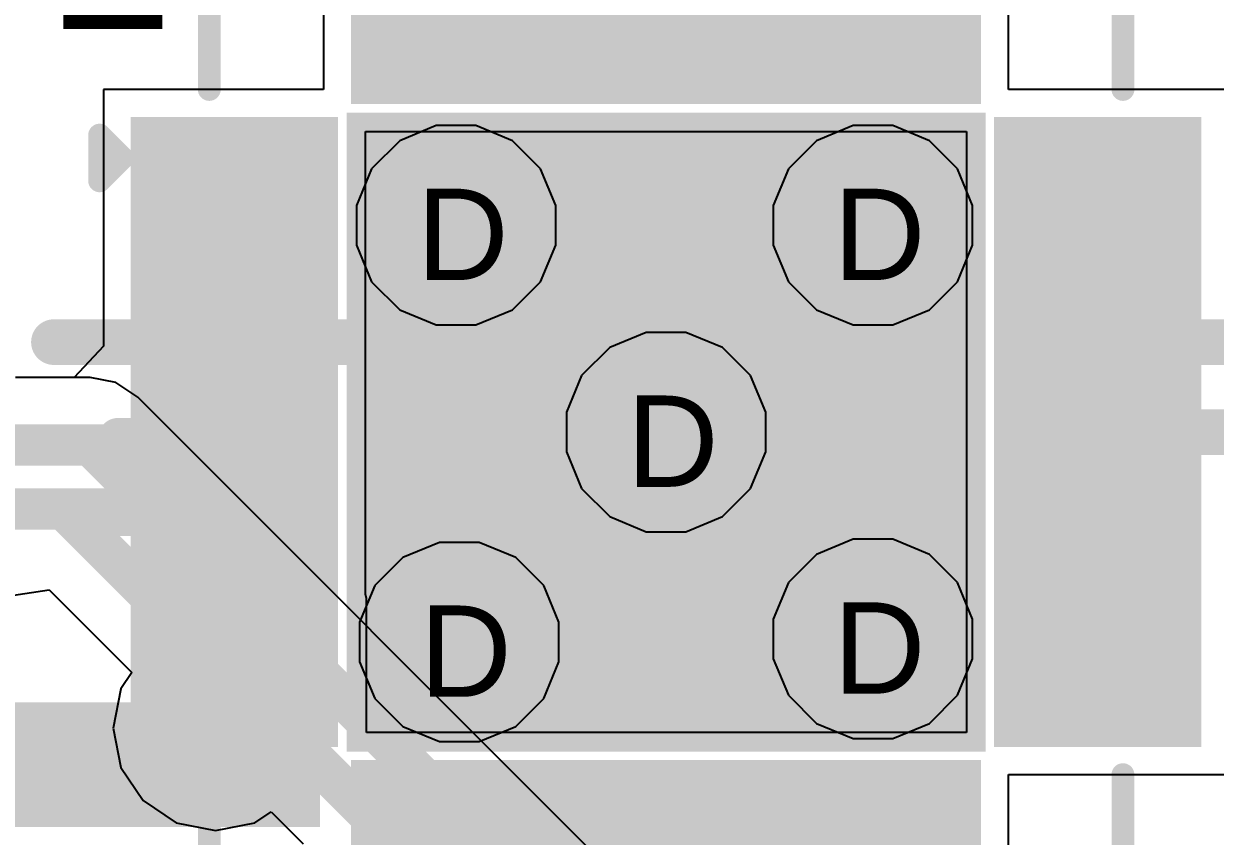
# Model space of a CAD drawing. Header units: inches. Extents: x -11 to 5428, y 0 to 5423.
# Drawn here: x 313.93 to 320.55, y 20.1 to 24.62 of the extents above; entities that cross this region are included whole.
import ezdxf

# ---------------------------------------------------------------- set-up
doc = ezdxf.new("R2010")
doc.units = ezdxf.units.IN
for name, color, linetype in [('Bottom Layer', 5, 'Continuous'), ('Drill Drawing', 1, 'Continuous'), ('GND', 16, 'Continuous'), ('PWR', 76, 'Continuous'), ('Top Layer', 1, 'Continuous'), ('Top Overlay', 2, 'Continuous'), ('Top Paste', 8, 'Continuous'), ('Top Solder', 216, 'Continuous'), ('Via Holes', 16, 'Continuous')]:
    doc.layers.add(name, color=color, linetype=linetype)
doc.styles.add('Arial', font='', dxfattribs={"height": 0.2})
doc.styles.get('Arial').set_extended_font_data('Arial')

# ---------------------------------------------------------------- blocks, each defined once
blk = doc.blocks.new('28_QFN__5_5___641')
at = {"layer": 'Top Layer'}
for points in [[(-1.6500221, 2.87499552), (-1.3500227, 2.87499552), (-1.3500227, 1.92499488), (-1.6500221, 1.92499488)], [(-1.1499977, 2.87499552), (-0.8499983, 2.87499552), (-0.8499983, 1.92499488), (-1.1499977, 1.92499488)], [(-0.6499733, 2.87499552), (-0.3499739, 2.87499552), (-0.3499739, 1.92499488), (-0.6499733, 1.92499488)], [(-0.1499997, 2.87499552), (0.1499997, 2.87499552), (0.1499997, 1.92499488), (-0.1499997, 1.92499488)], [(0.3500247, 2.87499552), (0.6500241, 2.87499552), (0.6500241, 1.92499488), (0.3500247, 1.92499488)], [(0.8499983, 2.87499552), (1.1499977, 2.87499552), (1.1499977, 1.92499488), (0.8499983, 1.92499488)], [(1.3500227, 2.87499552), (1.6500221, 2.87499552), (1.6500221, 1.92499488), (1.3500227, 1.92499488)], [(-1.67500046, 1.67500046), (1.67500046, 1.67500046), (1.67500046, -1.67500046), (-1.67500046, -1.67500046)], [(-2.87499552, 1.6500221), (-1.92499488, 1.6500221), (-1.92499488, 1.3500227), (-2.87499552, 1.3500227)], [(1.92499488, 1.6500221), (2.87499552, 1.6500221), (2.87499552, 1.3500227), (1.92499488, 1.3500227)], [(-2.87499552, 1.1499977), (-1.92499488, 1.1499977), (-1.92499488, 0.8499983), (-2.87499552, 0.8499983)], [(1.92499488, 1.1499977), (2.87499552, 1.1499977), (2.87499552, 0.8499983), (1.92499488, 0.8499983)], [(-2.87499552, 0.6500241), (-1.92499488, 0.6500241), (-1.92499488, 0.3500247), (-2.87499552, 0.3500247)], [(1.92499488, 0.6500241), (2.87499552, 0.6500241), (2.87499552, 0.3500247), (1.92499488, 0.3500247)], [(-2.87499552, 0.1499997), (-1.92499488, 0.1499997), (-1.92499488, -0.1499997), (-2.87499552, -0.1499997)], [(1.92499488, 0.1499997), (2.87499552, 0.1499997), (2.87499552, -0.1499997), (1.92499488, -0.1499997)], [(-2.87499552, -0.3499739), (-1.92499488, -0.3499739), (-1.92499488, -0.6499733), (-2.87499552, -0.6499733)], [(1.92499488, -0.3499739), (2.87499552, -0.3499739), (2.87499552, -0.6499733), (1.92499488, -0.6499733)], [(-2.87499552, -0.8499983), (-1.92499488, -0.8499983), (-1.92499488, -1.1499977), (-2.87499552, -1.1499977)], [(1.92499488, -0.8499983), (2.87499552, -0.8499983), (2.87499552, -1.1499977), (1.92499488, -1.1499977)], [(-2.87499552, -1.3499719), (-1.92499488, -1.3499719), (-1.92499488, -1.6499713), (-2.87499552, -1.6499713)], [(1.92499488, -1.3499719), (2.87499552, -1.3499719), (2.87499552, -1.6499713), (1.92499488, -1.6499713)], [(-1.6500221, -1.92499488), (-1.3500227, -1.92499488), (-1.3500227, -2.87499552), (-1.6500221, -2.87499552)], [(-1.1499977, -1.92499488), (-0.8499983, -1.92499488), (-0.8499983, -2.87499552), (-1.1499977, -2.87499552)], [(-0.6499733, -1.92499488), (-0.3499739, -1.92499488), (-0.3499739, -2.87499552), (-0.6499733, -2.87499552)], [(-0.1499997, -1.92499488), (0.1499997, -1.92499488), (0.1499997, -2.87499552), (-0.1499997, -2.87499552)], [(0.3500247, -1.92499488), (0.6500241, -1.92499488), (0.6500241, -2.87499552), (0.3500247, -2.87499552)], [(0.8499983, -1.92499488), (1.1499977, -1.92499488), (1.1499977, -2.87499552), (0.8499983, -2.87499552)], [(1.3500227, -1.92499488), (1.6500221, -1.92499488), (1.6500221, -2.87499552), (1.3500227, -2.87499552)]]:
    blk.add_hatch(color=1, dxfattribs=at).paths.add_polyline_path(points)
at = {"layer": 'Top Paste'}
for points in [[(-1.6500221, 2.87499552), (-1.3500227, 2.87499552), (-1.3500227, 1.92499488), (-1.6500221, 1.92499488)], [(-1.1499977, 2.87499552), (-0.8499983, 2.87499552), (-0.8499983, 1.92499488), (-1.1499977, 1.92499488)], [(-0.6499733, 2.87499552), (-0.3499739, 2.87499552), (-0.3499739, 1.92499488), (-0.6499733, 1.92499488)], [(-0.1499997, 2.87499552), (0.1499997, 2.87499552), (0.1499997, 1.92499488), (-0.1499997, 1.92499488)], [(0.3500247, 2.87499552), (0.6500241, 2.87499552), (0.6500241, 1.92499488), (0.3500247, 1.92499488)], [(0.8499983, 2.87499552), (1.1499977, 2.87499552), (1.1499977, 1.92499488), (0.8499983, 1.92499488)], [(1.3500227, 2.87499552), (1.6500221, 2.87499552), (1.6500221, 1.92499488), (1.3500227, 1.92499488)], [(-1.67500046, 1.67500046), (1.67500046, 1.67500046), (1.67500046, -1.67500046), (-1.67500046, -1.67500046)], [(-2.87499552, 1.6500221), (-1.92499488, 1.6500221), (-1.92499488, 1.3500227), (-2.87499552, 1.3500227)], [(1.92499488, 1.6500221), (2.87499552, 1.6500221), (2.87499552, 1.3500227), (1.92499488, 1.3500227)], [(-2.87499552, 1.1499977), (-1.92499488, 1.1499977), (-1.92499488, 0.8499983), (-2.87499552, 0.8499983)], [(1.92499488, 1.1499977), (2.87499552, 1.1499977), (2.87499552, 0.8499983), (1.92499488, 0.8499983)], [(-2.87499552, 0.6500241), (-1.92499488, 0.6500241), (-1.92499488, 0.3500247), (-2.87499552, 0.3500247)], [(1.92499488, 0.6500241), (2.87499552, 0.6500241), (2.87499552, 0.3500247), (1.92499488, 0.3500247)], [(-2.87499552, 0.1499997), (-1.92499488, 0.1499997), (-1.92499488, -0.1499997), (-2.87499552, -0.1499997)], [(1.92499488, 0.1499997), (2.87499552, 0.1499997), (2.87499552, -0.1499997), (1.92499488, -0.1499997)], [(-2.87499552, -0.3499739), (-1.92499488, -0.3499739), (-1.92499488, -0.6499733), (-2.87499552, -0.6499733)], [(1.92499488, -0.3499739), (2.87499552, -0.3499739), (2.87499552, -0.6499733), (1.92499488, -0.6499733)], [(-2.87499552, -0.8499983), (-1.92499488, -0.8499983), (-1.92499488, -1.1499977), (-2.87499552, -1.1499977)], [(1.92499488, -0.8499983), (2.87499552, -0.8499983), (2.87499552, -1.1499977), (1.92499488, -1.1499977)], [(-2.87499552, -1.3499719), (-1.92499488, -1.3499719), (-1.92499488, -1.6499713), (-2.87499552, -1.6499713)], [(1.92499488, -1.3499719), (2.87499552, -1.3499719), (2.87499552, -1.6499713), (1.92499488, -1.6499713)], [(-1.6500221, -1.92499488), (-1.3500227, -1.92499488), (-1.3500227, -2.87499552), (-1.6500221, -2.87499552)], [(-1.1499977, -1.92499488), (-0.8499983, -1.92499488), (-0.8499983, -2.87499552), (-1.1499977, -2.87499552)], [(-0.6499733, -1.92499488), (-0.3499739, -1.92499488), (-0.3499739, -2.87499552), (-0.6499733, -2.87499552)], [(-0.1499997, -1.92499488), (0.1499997, -1.92499488), (0.1499997, -2.87499552), (-0.1499997, -2.87499552)], [(0.3500247, -1.92499488), (0.6500241, -1.92499488), (0.6500241, -2.87499552), (0.3500247, -2.87499552)], [(0.8499983, -1.92499488), (1.1499977, -1.92499488), (1.1499977, -2.87499552), (0.8499983, -2.87499552)], [(1.3500227, -1.92499488), (1.6500221, -1.92499488), (1.6500221, -2.87499552), (1.3500227, -2.87499552)]]:
    blk.add_hatch(color=8, dxfattribs=at).paths.add_polyline_path(points)
at = {"layer": 'Top Solder'}
for points in [[(-1.7516221, 2.97659552), (-1.2484227, 2.97659552), (-1.2484227, 1.82339488), (-1.7516221, 1.82339488)], [(-1.2515977, 2.97659552), (-0.7483983, 2.97659552), (-0.7483983, 1.82339488), (-1.2515977, 1.82339488)], [(-0.7515733, 2.97659552), (-0.2483739, 2.97659552), (-0.2483739, 1.82339488), (-0.7515733, 1.82339488)], [(-0.2515997, 2.97659552), (0.2515997, 2.97659552), (0.2515997, 1.82339488), (-0.2515997, 1.82339488)], [(0.2484247, 2.97659552), (0.7516240999999999, 2.97659552), (0.7516240999999999, 1.82339488), (0.2484247, 1.82339488)], [(0.7483983, 2.97659552), (1.2515977, 2.97659552), (1.2515977, 1.82339488), (0.7483983, 1.82339488)], [(1.2484227, 2.97659552), (1.7516221, 2.97659552), (1.7516221, 1.82339488), (1.2484227, 1.82339488)], [(-2.97659552, 1.7516221), (-1.82339488, 1.7516221), (-1.82339488, 1.2484227), (-2.97659552, 1.2484227)], [(-1.77660046, 1.77660046), (1.77660046, 1.77660046), (1.77660046, -1.77660046), (-1.77660046, -1.77660046)], [(1.82339488, 1.7516221), (2.97659552, 1.7516221), (2.97659552, 1.2484227), (1.82339488, 1.2484227)], [(-2.97659552, 1.2515977), (-1.82339488, 1.2515977), (-1.82339488, 0.7483983), (-2.97659552, 0.7483983)], [(1.82339488, 1.2515977), (2.97659552, 1.2515977), (2.97659552, 0.7483983), (1.82339488, 0.7483983)], [(-2.97659552, 0.7516240999999999), (-1.82339488, 0.7516240999999999), (-1.82339488, 0.2484247), (-2.97659552, 0.2484247)], [(1.82339488, 0.7516240999999999), (2.97659552, 0.7516240999999999), (2.97659552, 0.2484247), (1.82339488, 0.2484247)], [(-2.97659552, 0.2515997), (-1.82339488, 0.2515997), (-1.82339488, -0.2515997), (-2.97659552, -0.2515997)], [(1.82339488, 0.2515997), (2.97659552, 0.2515997), (2.97659552, -0.2515997), (1.82339488, -0.2515997)], [(-2.97659552, -0.2483739), (-1.82339488, -0.2483739), (-1.82339488, -0.7515733), (-2.97659552, -0.7515733)], [(1.82339488, -0.2483739), (2.97659552, -0.2483739), (2.97659552, -0.7515733), (1.82339488, -0.7515733)], [(-2.97659552, -0.7483983), (-1.82339488, -0.7483983), (-1.82339488, -1.2515977), (-2.97659552, -1.2515977)], [(1.82339488, -0.7483983), (2.97659552, -0.7483983), (2.97659552, -1.2515977), (1.82339488, -1.2515977)], [(-2.97659552, -1.2483719), (-1.82339488, -1.2483719), (-1.82339488, -1.7515713), (-2.97659552, -1.7515713)], [(1.82339488, -1.2483719), (2.97659552, -1.2483719), (2.97659552, -1.7515713), (1.82339488, -1.7515713)], [(-1.7516221, -1.82339488), (-1.2484227, -1.82339488), (-1.2484227, -2.97659552), (-1.7516221, -2.97659552)], [(-1.2515977, -1.82339488), (-0.7483983, -1.82339488), (-0.7483983, -2.97659552), (-1.2515977, -2.97659552)], [(-0.7515733, -1.82339488), (-0.2483739, -1.82339488), (-0.2483739, -2.97659552), (-0.7515733, -2.97659552)], [(-0.2515997, -1.82339488), (0.2515997, -1.82339488), (0.2515997, -2.97659552), (-0.2515997, -2.97659552)], [(0.2484247, -1.82339488), (0.7516240999999999, -1.82339488), (0.7516240999999999, -2.97659552), (0.2484247, -2.97659552)], [(0.7483983, -1.82339488), (1.2515977, -1.82339488), (1.2515977, -2.97659552), (0.7483983, -2.97659552)], [(1.2484227, -1.82339488), (1.7516221, -1.82339488), (1.7516221, -2.97659552), (1.2484227, -2.97659552)]]:
    blk.add_hatch(color=216, dxfattribs=at).paths.add_polyline_path(points)
at = {"layer": 'Top Overlay'}
for points in [[(-2.54, 1.905, 0.127, 0.127, 0), (-2.54, 2.54, 0.127, 0.127, 0)], [(2.54, 1.905, 0.127, 0.127, 0), (2.54, 2.54, 0.127, 0.127, 0)], [(-3.1496, 1.651, 0.127, 0.127, 0), (-3.0226, 1.524, 0.127, 0.127, 0)], [(-3.1496, 1.397, 0.127, 0.127, 0), (-3.1496, 1.651, 0.127, 0.127, 0)], [(-3.1496, 1.397, 0.127, 0.127, 0), (-3.0226, 1.524, 0.127, 0.127, 0)], [(-2.54, -2.54, 0.127, 0.127, 0), (-2.54, -1.905, 0.127, 0.127, 0)], [(2.54, -2.54, 0.127, 0.127, 0), (2.54, -1.905, 0.127, 0.127, 0)]]:
    blk.add_lwpolyline(points, format="xyseb", dxfattribs=at)
for points in [[(-2.57175, 1.905, 0.0635, 0.0635, 1), (-2.50825, 1.905, 0.0635, 0.0635, 1)], [(2.50825, 1.905, 0.0635, 0.0635, 1), (2.57175, 1.905, 0.0635, 0.0635, 1)], [(-3.18135, 1.651, 0.0635, 0.0635, 1), (-3.11785, 1.651, 0.0635, 0.0635, 1)], [(-3.18135, 1.651, 0.0635, 0.0635, 1), (-3.11785, 1.651, 0.0635, 0.0635, 1)], [(-3.05435, 1.524, 0.0635, 0.0635, 1), (-2.99085, 1.524, 0.0635, 0.0635, 1)], [(-3.05435, 1.524, 0.0635, 0.0635, 1), (-2.99085, 1.524, 0.0635, 0.0635, 1)], [(-3.18135, 1.397, 0.0635, 0.0635, 1), (-3.11785, 1.397, 0.0635, 0.0635, 1)], [(-3.18135, 1.397, 0.0635, 0.0635, 1), (-3.11785, 1.397, 0.0635, 0.0635, 1)], [(-2.57175, -1.905, 0.0635, 0.0635, 1), (-2.50825, -1.905, 0.0635, 0.0635, 1)], [(2.50825, -1.905, 0.0635, 0.0635, 1), (2.57175, -1.905, 0.0635, 0.0635, 1)]]:
    blk.add_lwpolyline(points, format="xyseb", close=True, dxfattribs=at)

msp = doc.modelspace()

# ---------------------------------------------------------------- hatches: boundary and pattern name
at = {"layer": 'Bottom Layer'}
h = msp.add_hatch(color=5, dxfattribs=at)
edge = h.paths.add_edge_path()
edge.add_arc((316.3325271, 23.5020104), 0.2999994, 0, 360)
h = msp.add_hatch(color=5, dxfattribs=at)
edge = h.paths.add_edge_path()
edge.add_arc((318.6500104, 23.5020104), 0.2999994, 0, 360)
h = msp.add_hatch(color=5, dxfattribs=at)
edge = h.paths.add_edge_path()
edge.add_arc((317.5000127, 22.3520127), 0.2999994, 0, 360)
h = msp.add_hatch(color=5, dxfattribs=at)
edge = h.paths.add_edge_path()
edge.add_arc((316.350015, 21.1845271), 0.2999994, 0, 360)
h = msp.add_hatch(color=5, dxfattribs=at)
edge = h.paths.add_edge_path()
edge.add_arc((318.6500104, 21.202015), 0.2999994, 0, 360)
at = {"layer": 'GND'}
h = msp.add_hatch(color=16, dxfattribs=at)
edge = h.paths.add_edge_path()
edge.add_arc((316.3325271, 23.5020104), 0.2999994, 0, 360)
h = msp.add_hatch(color=16, dxfattribs=at)
edge = h.paths.add_edge_path()
edge.add_arc((318.6500104, 23.5020104), 0.2999994, 0, 360)
h = msp.add_hatch(color=16, dxfattribs=at)
edge = h.paths.add_edge_path()
edge.add_arc((317.5000127, 22.3520127), 0.2999994, 0, 360)
h = msp.add_hatch(color=16, dxfattribs=at)
edge = h.paths.add_edge_path()
edge.add_arc((316.350015, 21.1845271), 0.2999994, 0, 360)
h = msp.add_hatch(color=16, dxfattribs=at)
edge = h.paths.add_edge_path()
edge.add_arc((318.6500104, 21.202015), 0.2999994, 0, 360)
at = {"layer": 'PWR'}
h = msp.add_hatch(color=76, dxfattribs=at)
edge = h.paths.add_edge_path()
edge.add_arc((316.3325271, 23.5020104), 0.2999994, 0, 360)
h = msp.add_hatch(color=76, dxfattribs=at)
edge = h.paths.add_edge_path()
edge.add_arc((318.6500104, 23.5020104), 0.2999994, 0, 360)
h = msp.add_hatch(color=76, dxfattribs=at)
edge = h.paths.add_edge_path()
edge.add_arc((317.5000127, 22.3520127), 0.2999994, 0, 360)
h = msp.add_hatch(color=76, dxfattribs=at)
edge = h.paths.add_edge_path()
edge.add_arc((316.350015, 21.1845271), 0.2999994, 0, 360)
h = msp.add_hatch(color=76, dxfattribs=at)
edge = h.paths.add_edge_path()
edge.add_arc((318.6500104, 21.202015), 0.2999994, 0, 360)
at = {"layer": 'Top Layer'}
h = msp.add_hatch(color=1, dxfattribs=at)
edge = h.paths.add_edge_path()
edge.add_arc((316.3325271, 23.5020104), 0.2999994, 0, 360)
h = msp.add_hatch(color=1, dxfattribs=at)
edge = h.paths.add_edge_path()
edge.add_arc((318.6500104, 23.5020104), 0.2999994, 0, 360)
h = msp.add_hatch(color=1, dxfattribs=at)
edge = h.paths.add_edge_path()
edge.add_arc((317.5000127, 22.3520127), 0.2999994, 0, 360)
h = msp.add_hatch(color=1, dxfattribs=at)
edge = h.paths.add_edge_path()
edge.add_arc((316.350015, 21.1845271), 0.2999994, 0, 360)
h = msp.add_hatch(color=1, dxfattribs=at)
edge = h.paths.add_edge_path()
edge.add_arc((318.6500104, 21.202015), 0.2999994, 0, 360)
for points in [[(314.62501718, 20.1983975), (315.57501782, 20.1983975), (315.57501782, 21.4260557), (314.62501718, 21.4260557)], [(310.8971811, 20.1559287), (315.57501782, 20.1559287), (315.57501782, 20.84945538), (310.8971811, 20.84945538)]]:
    msp.add_hatch(color=1, dxfattribs=at).paths.add_polyline_path(points)
at = {"layer": 'Via Holes'}
h = msp.add_hatch(color=7, dxfattribs=at)
edge = h.paths.add_edge_path()
edge.add_arc((316.3325271, 23.5020104), 0.1499997, 0, 360)
h = msp.add_hatch(color=7, dxfattribs=at)
edge = h.paths.add_edge_path()
edge.add_arc((318.6500104, 23.5020104), 0.1499997, 0, 360)
h = msp.add_hatch(color=7, dxfattribs=at)
edge = h.paths.add_edge_path()
edge.add_arc((317.5000127, 22.3520127), 0.1499997, 0, 360)
h = msp.add_hatch(color=7, dxfattribs=at)
edge = h.paths.add_edge_path()
edge.add_arc((316.350015, 21.1845271), 0.1499997, 0, 360)
h = msp.add_hatch(color=7, dxfattribs=at)
edge = h.paths.add_edge_path()
edge.add_arc((318.6500104, 21.202015), 0.1499997, 0, 360)

# ---------------------------------------------------------------- linework, layer by layer
at = {"layer": 'Bottom Layer'}
for p, q in [((314.29753498, 22.65534204), (313.8817344399999, 22.65534204)), ((314.44123802, 22.62675688), (314.29753498, 22.65534204)), ((314.56306404, 22.54535496), (314.44123802, 22.62675688)), ((318.3654160999999, 18.74300544), (314.56306404, 22.54535496)), ((313.83661642, 21.4397844), (314.06946838, 21.47393978)), ((314.06946838, 21.47393978), (314.26972452, 21.27368364)), ((314.26972452, 21.27368364), (314.26973214, 21.27367856)), ((314.26973214, 21.27367856), (314.52902042, 21.0143852)), ((314.52902042, 21.0143852), (314.4682687, 20.92346336)), ((314.4682687, 20.92346336), (314.4248982, 20.70542976)), ((314.4248982, 20.70542976), (314.4682687, 20.48739616)), ((314.4682687, 20.48739616), (314.59176858, 20.3025629)), ((314.59176858, 20.3025629), (314.59176604, 20.30255782)), ((314.59176604, 20.30255782), (314.77660946, 20.1790554)), ((315.21267666, 20.1790554), (315.30360104, 20.23980712)), ((315.30360104, 20.23980712), (315.48155344, 20.06185218)), ((314.77660946, 20.1790554), (314.99464306, 20.1356849)), ((314.99464306, 20.1356849), (315.21267666, 20.1790554))]:
    msp.add_line(p, q, dxfattribs=at)
for points in [[(313.6540234399999, 22.2798259, 0.2286, 0.2286, 0), (314.29753498, 22.2798259, 0.2286, 0.2286, 0)], [(314.29753498, 22.2798259, 0.2286, 0.2286, 0), (318.0998845, 18.47747638, 0.2286, 0.2286, 0)], [(313.6540234399999, 21.9242259, 0.2286, 0.2286, 0), (314.15024292, 21.9242259, 0.2286, 0.2286, 0)], [(314.15024292, 21.9242259, 0.2286, 0.2286, 0), (314.53525612, 21.5392127, 0.2286, 0.2286, 0)], [(314.53525612, 21.5392127, 0.2286, 0.2286, 0), (314.61607892, 21.4583899, 0.2286, 0.2286, 0)], [(314.61607638, 21.4583899, 0.2286, 0.2286, 0), (314.88549164, 21.18897464, 0.2286, 0.2286, 0)], [(314.88549164, 21.18897464, 0.2286, 0.2286, -0.4142181647614764), (314.88549164, 20.86568344, 0.2286, 0.2286, 0)], [(314.85994178, 20.57072594, 0.2286, 0.2286, -0.4142135623730951), (314.85994178, 20.84013358, 0.2286, 0.2286, 0)], [(314.85994178, 20.84013358, 0.2286, 0.2286, 0), (314.88549164, 20.86568344, 0.2286, 0.2286, 0)], [(315.15489928, 20.5962758, 0.2286, 0.2286, -0.4142181647614765), (315.47819048, 20.5962758, 0.2286, 0.2286, 0)], [(315.12934688, 20.57072594, 0.2286, 0.2286, -0.4142052782549422), (314.85994178, 20.57072594, 0.2286, 0.2286, 0)], [(315.12934688, 20.57072594, 0.2286, 0.2286, 0), (315.12934942, 20.57072594, 0.2286, 0.2286, 0)], [(315.12934942, 20.57072594, 0.2286, 0.2286, 0), (315.15489928, 20.5962758, 0.2286, 0.2286, 0)], [(315.47819048, 20.5962758, 0.2286, 0.2286, 0), (315.66626224, 20.40820404, 0.2286, 0.2286, 0)], [(315.66626224, 20.40820404, 0.2286, 0.2286, 0), (315.74708504, 20.32738124, 0.2286, 0.2286, 0)], [(315.74708504, 20.32738378, 0.2286, 0.2286, 0), (317.7442844999999, 18.33018432, 0.2286, 0.2286, 0)]]:
    msp.add_lwpolyline(points, format="xyseb", dxfattribs=at)
for points in [[(314.24038498, 22.2798259, 0.1143, 0.1143, 1), (314.3546849799999, 22.2798259, 0.1143, 0.1143, 1)], [(314.24038498, 22.2798259, 0.1143, 0.1143, 1), (314.3546849799999, 22.2798259, 0.1143, 0.1143, 1)], [(314.09309292, 21.9242259, 0.1143, 0.1143, 1), (314.20739292, 21.9242259, 0.1143, 0.1143, 1)], [(314.09309292, 21.9242259, 0.1143, 0.1143, 1), (314.20739292, 21.9242259, 0.1143, 0.1143, 1)], [(314.47810612, 21.5392127, 0.1143, 0.1143, 1), (314.59240612, 21.5392127, 0.1143, 0.1143, 1)], [(314.47810612, 21.5392127, 0.1143, 0.1143, 1), (314.59240612, 21.5392127, 0.1143, 0.1143, 1)], [(314.5589263799999, 21.4583899, 0.1143, 0.1143, 1), (314.67322638, 21.4583899, 0.1143, 0.1143, 1)], [(314.55892892, 21.4583899, 0.1143, 0.1143, 1), (314.67322892, 21.4583899, 0.1143, 0.1143, 1)], [(314.82834164, 21.18897464, 0.1143, 0.1143, 1), (314.94264164, 21.18897464, 0.1143, 0.1143, 1)], [(314.82834164, 21.18897464, 0.1143, 0.1143, 1), (314.94264164, 21.18897464, 0.1143, 0.1143, 1)], [(314.8027917799999, 20.84013358, 0.1143, 0.1143, 1), (314.91709178, 20.84013358, 0.1143, 0.1143, 1)], [(314.8027917799999, 20.84013358, 0.1143, 0.1143, 1), (314.91709178, 20.84013358, 0.1143, 0.1143, 1)], [(314.82834164, 20.86568344, 0.1143, 0.1143, 1), (314.94264164, 20.86568344, 0.1143, 0.1143, 1)], [(314.82834164, 20.86568344, 0.1143, 0.1143, 1), (314.94264164, 20.86568344, 0.1143, 0.1143, 1)], [(314.8027917799999, 20.57072594, 0.1143, 0.1143, 1), (314.91709178, 20.57072594, 0.1143, 0.1143, 1)], [(314.8027917799999, 20.57072594, 0.1143, 0.1143, 1), (314.91709178, 20.57072594, 0.1143, 0.1143, 1)], [(315.07219688, 20.57072594, 0.1143, 0.1143, 1), (315.18649688, 20.57072594, 0.1143, 0.1143, 1)], [(315.07219688, 20.57072594, 0.1143, 0.1143, 1), (315.18649688, 20.57072594, 0.1143, 0.1143, 1)], [(315.07219942, 20.57072594, 0.1143, 0.1143, 1), (315.18649942, 20.57072594, 0.1143, 0.1143, 1)], [(315.07219942, 20.57072594, 0.1143, 0.1143, 1), (315.18649942, 20.57072594, 0.1143, 0.1143, 1)], [(315.09774928, 20.5962758, 0.1143, 0.1143, 1), (315.21204928, 20.5962758, 0.1143, 0.1143, 1)], [(315.09774928, 20.5962758, 0.1143, 0.1143, 1), (315.21204928, 20.5962758, 0.1143, 0.1143, 1)], [(315.42104048, 20.5962758, 0.1143, 0.1143, 1), (315.53534048, 20.5962758, 0.1143, 0.1143, 1)], [(315.42104048, 20.5962758, 0.1143, 0.1143, 1), (315.53534048, 20.5962758, 0.1143, 0.1143, 1)], [(315.6091122399999, 20.40820404, 0.1143, 0.1143, 1), (315.72341224, 20.40820404, 0.1143, 0.1143, 1)], [(315.6091122399999, 20.40820404, 0.1143, 0.1143, 1), (315.72341224, 20.40820404, 0.1143, 0.1143, 1)], [(315.68993504, 20.32738378, 0.1143, 0.1143, 1), (315.80423504, 20.32738378, 0.1143, 0.1143, 1)], [(315.68993504, 20.32738124, 0.1143, 0.1143, 1), (315.80423504, 20.32738124, 0.1143, 0.1143, 1)]]:
    msp.add_lwpolyline(points, format="xyseb", close=True, dxfattribs=at)
at = {"layer": 'PWR'}
for p, q in [((316.2223292, 24.0560098), (316.01871264, 23.9716691)), ((316.442725, 24.0560098), (316.2223292, 24.0560098)), ((316.6463415599999, 23.9716691), (316.442725, 24.0560098)), ((318.5398125, 24.0560098), (318.33619594, 23.9716691)), ((318.7602083, 24.0560098), (318.5398125, 24.0560098)), ((318.96382486, 23.9716691), (318.7602083, 24.0560098)), ((316.01871264, 23.9716691), (315.8628684, 23.81582486)), ((316.8021858, 23.81582486), (316.6463415599999, 23.9716691)), ((318.33619594, 23.9716691), (318.1803517, 23.81582486)), ((319.1196691, 23.81582486), (318.96382486, 23.9716691)), ((315.8628684, 23.81582486), (315.7785277, 23.6122083)), ((316.8865265, 23.6122083), (316.8021858, 23.81582486)), ((318.1803517, 23.81582486), (318.096011, 23.6122083)), ((319.2040098, 23.6122083), (319.1196691, 23.81582486)), ((315.7785277, 23.6122083), (315.7785277, 23.3918125)), ((316.8865265, 23.3918125), (316.8865265, 23.6122083)), ((318.096011, 23.6122083), (318.096011, 23.3918125)), ((319.2040098, 23.3918125), (319.2040098, 23.6122083)), ((315.7785277, 23.3918125), (315.8628684, 23.18819594)), ((316.8021858, 23.18819594), (316.8865265, 23.3918125)), ((318.096011, 23.3918125), (318.1803517, 23.18819594)), ((319.1196691, 23.18819594), (319.2040098, 23.3918125)), ((315.8628684, 23.18819594), (316.01871264, 23.0323517)), ((316.6463415599999, 23.0323517), (316.8021858, 23.18819594)), ((318.1803517, 23.18819594), (318.33619594, 23.0323517)), ((318.96382486, 23.0323517), (319.1196691, 23.18819594)), ((316.01871264, 23.0323517), (316.2223292, 22.948011)), ((316.442725, 22.948011), (316.6463415599999, 23.0323517)), ((318.33619594, 23.0323517), (318.5398125, 22.948011)), ((318.7602083, 22.948011), (318.96382486, 23.0323517)), ((316.2223292, 22.948011), (316.442725, 22.948011)), ((318.5398125, 22.948011), (318.7602083, 22.948011)), ((317.3898148, 22.9060121), (317.18619824, 22.8216714)), ((317.6102106, 22.9060121), (317.3898148, 22.9060121)), ((317.81382716, 22.8216714), (317.6102106, 22.9060121)), ((317.18619824, 22.8216714), (317.030354, 22.66582716)), ((317.9696714, 22.66582716), (317.81382716, 22.8216714)), ((317.030354, 22.66582716), (316.9460132999999, 22.4622106)), ((318.0540121, 22.4622106), (317.9696714, 22.66582716)), ((316.9460132999999, 22.4622106), (316.9460132999999, 22.2418148)), ((318.0540121, 22.2418148), (318.0540121, 22.4622106)), ((316.9460132999999, 22.2418148), (317.030354, 22.03819824)), ((317.9696714, 22.03819824), (318.0540121, 22.2418148)), ((317.030354, 22.03819824), (317.18619824, 21.882354)), ((317.81382716, 21.882354), (317.9696714, 22.03819824)), ((317.18619824, 21.882354), (317.3898148, 21.7980133)), ((317.6102106, 21.7980133), (317.81382716, 21.882354)), ((317.3898148, 21.7980133), (317.6102106, 21.7980133)), ((316.2398171, 21.7385265), (316.03620054, 21.6541858)), ((316.4602129, 21.7385265), (316.2398171, 21.7385265)), ((316.66382946, 21.6541858), (316.4602129, 21.7385265)), ((318.5398125, 21.7560144), (318.33619594, 21.6716737)), ((318.7602083, 21.7560144), (318.5398125, 21.7560144)), ((318.96382486, 21.6716737), (318.7602083, 21.7560144)), ((318.33619594, 21.6716737), (318.1803517, 21.51582946)), ((319.1196691, 21.51582946), (318.96382486, 21.6716737)), ((316.03620054, 21.6541858), (315.8803563, 21.49834156)), ((316.8196737, 21.49834156), (316.66382946, 21.6541858)), ((315.8803563, 21.49834156), (315.7960156, 21.294725)), ((316.9040144, 21.294725), (316.8196737, 21.49834156)), ((318.1803517, 21.51582946), (318.096011, 21.3122129)), ((319.2040098, 21.3122129), (319.1196691, 21.51582946)), ((315.7960156, 21.294725), (315.7960156, 21.0743292)), ((316.9040144, 21.0743292), (316.9040144, 21.294725)), ((318.096011, 21.3122129), (318.096011, 21.0918171)), ((319.2040098, 21.0918171), (319.2040098, 21.3122129)), ((315.7960156, 21.0743292), (315.8803563, 20.87071264)), ((316.8196737, 20.87071264), (316.9040144, 21.0743292)), ((318.096011, 21.0918171), (318.1803517, 20.88820054)), ((319.1196691, 20.88820054), (319.2040098, 21.0918171)), ((315.8803563, 20.87071264), (316.03620054, 20.7148684)), ((316.66382946, 20.7148684), (316.8196737, 20.87071264)), ((318.1803517, 20.88820054), (318.33619594, 20.7323563)), ((318.96382486, 20.7323563), (319.1196691, 20.88820054)), ((316.03620054, 20.7148684), (316.2398171, 20.6305277)), ((316.4602129, 20.6305277), (316.66382946, 20.7148684)), ((318.33619594, 20.7323563), (318.5398125, 20.6480156)), ((318.7602083, 20.6480156), (318.96382486, 20.7323563)), ((316.2398171, 20.6305277), (316.4602129, 20.6305277)), ((318.5398125, 20.6480156), (318.7602083, 20.6480156))]:
    msp.add_line(p, q, dxfattribs=at)
at = {"layer": 'Top Layer'}
for p, q in [((315.5959906, 25.48100568), (315.5959906, 24.2560348)), ((319.4040348, 24.2560348), (319.4040348, 25.48100822)), ((315.5959906, 24.2560348), (314.37101718, 24.2560348)), ((314.37101718, 24.2560348), (314.37101718, 23.4480354)), ((320.62900822, 24.2560348), (319.4040348, 24.2560348)), ((315.82901782, 22.94801608), (315.82901782, 24.02300758)), ((315.82901782, 24.02300758), (319.17100758, 24.02300758)), ((319.17100758, 24.02300758), (319.17100758, 22.948011)), ((314.37101718, 23.4480354), (314.37101718, 22.94801354)), ((314.37101718, 22.94801354), (314.3710121, 22.94801354)), ((314.3710121, 22.94801354), (314.3710121, 22.82864116)), ((315.8290229, 22.94801608), (315.82901782, 22.94801608)), ((315.8290229, 22.75600732), (315.8290229, 22.94801608)), ((319.17100758, 22.948011), (319.17100758, 21.948013)), ((314.3710121, 22.82864116), (314.20951128, 22.65534204)), ((315.82901782, 21.45107216), (315.82901782, 22.75600732)), ((315.82901782, 22.75600732), (315.8290229, 22.75600732)), ((314.20951128, 22.65534204), (313.8817344399999, 22.65534204)), ((319.17100758, 21.948013), (319.17100758, 20.68101782)), ((315.83399368, 21.4260557), (315.82901782, 21.45107216)), ((315.83399368, 20.68101782), (315.83399368, 21.4260557)), ((319.17100758, 20.68101782), (315.83399368, 20.68101782)), ((319.4040348, 19.22301718), (319.4040348, 20.4480414)), ((319.4040348, 20.4480414), (320.62900822, 20.4480414))]:
    msp.add_line(p, q, dxfattribs=at)
for points in [[(314.0964127, 22.8520371, 0.254, 0.254, 0), (315.1000175, 22.8520371, 0.254, 0.254, 0)], [(315.1000175, 22.8520371, 0.254, 0.254, 0), (316.9999883, 22.8520371, 0.254, 0.254, 0)], [(316.9999883, 22.8520371, 0.254, 0.254, 0), (317.5000127, 22.3520127, 0.254, 0.254, 0)], [(319.9000079, 22.8520371, 0.254, 0.254, 0), (321.04261674, 22.8520371, 0.254, 0.254, 0)], [(315.0643178, 22.316313, 0.2286, 0.2286, 0), (315.1000175, 22.3520127, 0.2286, 0.2286, 0)], [(319.9000079, 22.3520127, 0.254, 0.254, 0), (321.09080054, 22.3520127, 0.254, 0.254, 0)], [(313.6540234399999, 22.2798259, 0.2286, 0.2286, 0), (314.41787256, 22.2798259, 0.2286, 0.2286, 0)], [(314.41787256, 22.2798259, 0.2286, 0.2286, 0), (314.45435966, 22.316313, 0.2286, 0.2286, 0)], [(314.45435966, 22.316313, 0.2286, 0.2286, 0), (315.0643178, 22.316313, 0.2286, 0.2286, 0)], [(313.6540234399999, 21.9242259, 0.2286, 0.2286, 0), (314.41787256, 21.9242259, 0.2286, 0.2286, 0)], [(314.41787256, 21.9242259, 0.2286, 0.2286, 0), (314.45435966, 21.8877388, 0.2286, 0.2286, 0)], [(314.45435966, 21.8877388, 0.2286, 0.2286, 0), (315.0643178, 21.8877388, 0.2286, 0.2286, 0)], [(315.0643178, 21.8877388, 0.2286, 0.2286, 0), (315.1000175, 21.8520391, 0.2286, 0.2286, 0)]]:
    msp.add_lwpolyline(points, format="xyseb", dxfattribs=at)
for points in [[(314.0329127, 22.8520371, 0.127, 0.127, 1), (314.1599126999999, 22.8520371, 0.127, 0.127, 1)], [(315.0365175, 22.8520371, 0.127, 0.127, 1), (315.1635175, 22.8520371, 0.127, 0.127, 1)], [(315.0365175, 22.8520371, 0.127, 0.127, 1), (315.1635175, 22.8520371, 0.127, 0.127, 1)], [(316.9364883, 22.8520371, 0.127, 0.127, 1), (317.0634883, 22.8520371, 0.127, 0.127, 1)], [(316.9364883, 22.8520371, 0.127, 0.127, 1), (317.0634883, 22.8520371, 0.127, 0.127, 1)], [(319.8365079, 22.8520371, 0.127, 0.127, 1), (319.9635079, 22.8520371, 0.127, 0.127, 1)], [(315.0428675, 22.3520127, 0.1143, 0.1143, 1), (315.1571675, 22.3520127, 0.1143, 0.1143, 1)], [(317.4365127, 22.3520127, 0.127, 0.127, 1), (317.5635127, 22.3520127, 0.127, 0.127, 1)], [(319.8365079, 22.3520127, 0.127, 0.127, 1), (319.9635079, 22.3520127, 0.127, 0.127, 1)], [(314.36072256, 22.2798259, 0.1143, 0.1143, 1), (314.47502256, 22.2798259, 0.1143, 0.1143, 1)], [(314.36072256, 22.2798259, 0.1143, 0.1143, 1), (314.47502256, 22.2798259, 0.1143, 0.1143, 1)], [(314.39720966, 22.316313, 0.1143, 0.1143, 1), (314.5115096599999, 22.316313, 0.1143, 0.1143, 1)], [(314.39720966, 22.316313, 0.1143, 0.1143, 1), (314.5115096599999, 22.316313, 0.1143, 0.1143, 1)], [(315.0071678, 22.316313, 0.1143, 0.1143, 1), (315.1214678, 22.316313, 0.1143, 0.1143, 1)], [(315.0071678, 22.316313, 0.1143, 0.1143, 1), (315.1214678, 22.316313, 0.1143, 0.1143, 1)], [(314.36072256, 21.9242259, 0.1143, 0.1143, 1), (314.47502256, 21.9242259, 0.1143, 0.1143, 1)], [(314.36072256, 21.9242259, 0.1143, 0.1143, 1), (314.47502256, 21.9242259, 0.1143, 0.1143, 1)], [(314.39720966, 21.8877388, 0.1143, 0.1143, 1), (314.5115096599999, 21.8877388, 0.1143, 0.1143, 1)], [(314.39720966, 21.8877388, 0.1143, 0.1143, 1), (314.5115096599999, 21.8877388, 0.1143, 0.1143, 1)], [(315.0071678, 21.8877388, 0.1143, 0.1143, 1), (315.1214678, 21.8877388, 0.1143, 0.1143, 1)], [(315.0071678, 21.8877388, 0.1143, 0.1143, 1), (315.1214678, 21.8877388, 0.1143, 0.1143, 1)], [(315.0428675, 21.8520391, 0.1143, 0.1143, 1), (315.1571675, 21.8520391, 0.1143, 0.1143, 1)]]:
    msp.add_lwpolyline(points, format="xyseb", close=True, dxfattribs=at)

# ---------------------------------------------------------------- block references
msp.add_blockref('28_QFN__5_5___641', (317.5000127, 22.3520127))

# ---------------------------------------------------------------- texts
at = {"layer": 'Drill Drawing', "style": 'Arial'}
for p in [(316.1124488, 23.19729422), (318.4299321, 23.19729422), (317.2799344, 22.04729652), (318.4299321, 20.89729882), (316.1299367, 20.87981092)]:
    msp.add_text('D', height=0.508, dxfattribs=at).set_placement(p)
at = {"layer": 'Top Overlay', "style": 'Arial'}
msp.add_text('U1', height=0.9143999999999999, dxfattribs=at).set_placement((313.12883018, 24.59357794))

doc.saveas('drawing.dxf')
